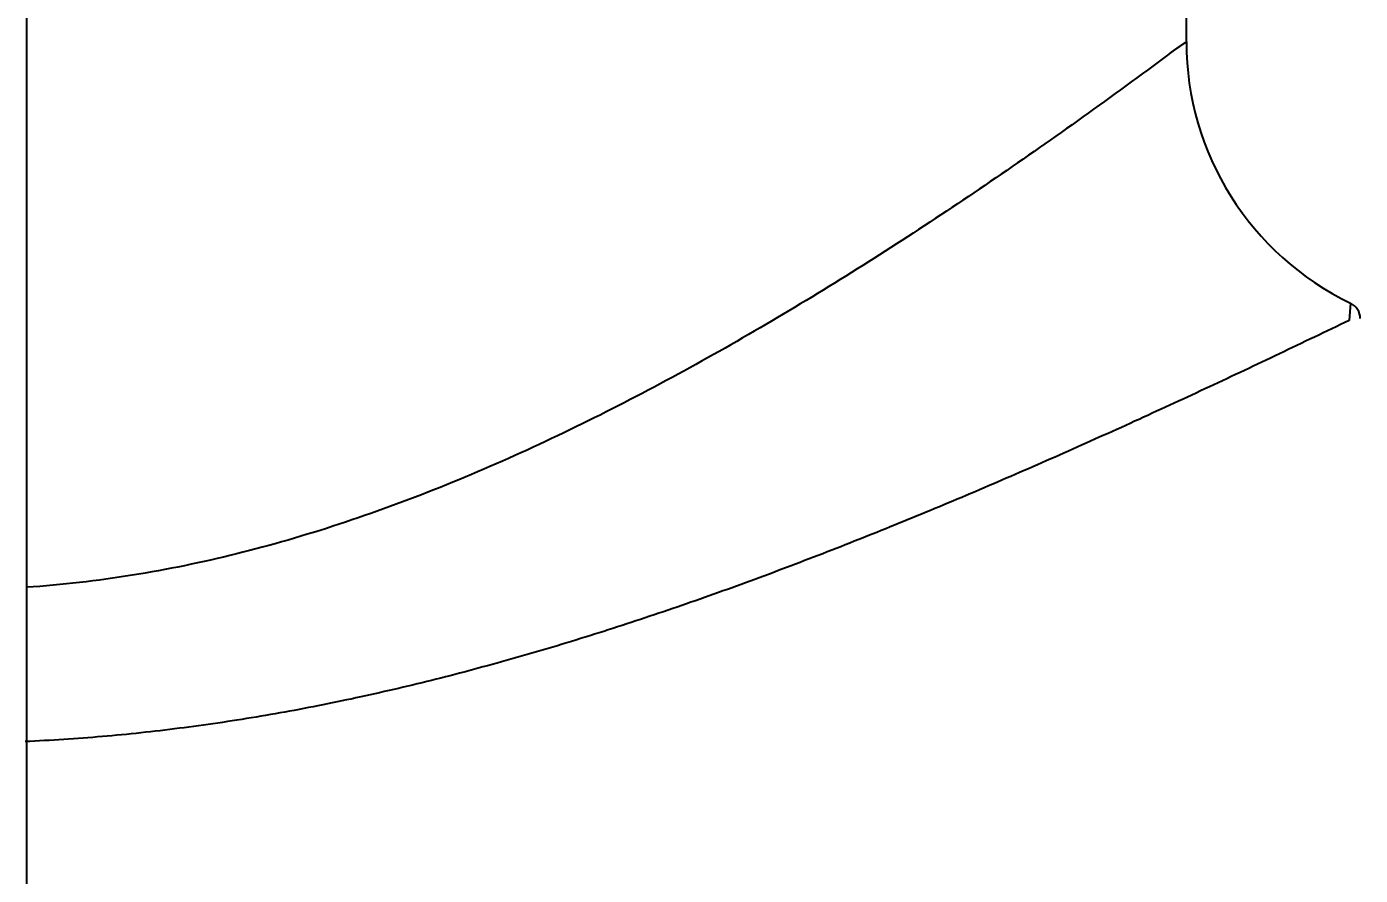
# Model space of a CAD drawing. Header units: millimetres. Extents: x 0 to 5600, y -67 to 2530.
# Drawn here: x 4146.21 to 4169.82, y 1469.5 to 1484.53 of the extents above; entities that cross this region are included whole.
import ezdxf
from ezdxf.lldxf.tags import DXFTag

# ---------------------------------------------------------------- set-up
doc = ezdxf.new("R2010")
doc.units = ezdxf.units.MM
for name, color, linetype in [('내부선 및 부속', 4, 'Continuous'), ('중심선', 1, 'DASHED'), ('치수선', 7, 'Continuous')]:
    doc.layers.add(name, color=color, linetype=linetype)
doc.styles.add('____', font='')
doc.styles.get('____').set_extended_font_data('굴림')
tags = doc.linetypes.add('DASHED', pattern=[25.72, 12.86, -12.86]).pattern_tags.tags
tags[6:7] = [DXFTag(74, 4), DXFTag(75, 0), DXFTag(340, '0'), DXFTag(46, 0.0), DXFTag(50, 0.0), DXFTag(44, 0.0), DXFTag(45, 0.0)]
tags[4:5] = [DXFTag(74, 4), DXFTag(75, 0), DXFTag(340, '0'), DXFTag(46, 0.0), DXFTag(50, 0.0), DXFTag(44, 0.0), DXFTag(45, 0.0)]
doc.dimstyles.new('MSADIM', dxfattribs={"dimtxt": 33, "dimasz": 17, "dimexe": 10, "dimexo": 7.5, "dimgap": 10, "dimtad": 0, "dimtih": 1, "dimtoh": 1, "dimdec": 0, "dimzin": 1, "dimdsep": 46, "dimtxsty": '____', "dimcen": 11.25, "dimadec": 0, "dimazin": 0, "dimtfac": 1, "dimtdec": 0, "dimtix": 1, "dimtmove": 0, "dimatfit": 3, "dimfxl": 1, "dimtolj": 1, "dimtzin": 1, "dimarcsym": 0})

# ---------------------------------------------------------------- blocks, each defined once
blk = doc.blocks.new('*D4')
at = {"layer": '치수선', "color": 0, "linetype": 'Continuous', "lineweight": -2, "transparency": 16777216}
for p, q in [((4286.213, 1483.522), (4286.213, 1286.857)), ((4146.213, 1405.872), (4146.213, 1286.857)), ((4163.213, 1296.857), (4180.281, 1296.857)), ((4269.213, 1296.857), (4252.146, 1296.857))]:
    blk.add_line(p, q, dxfattribs=at)
at = {"layer": '치수선', "color": 0, "linetype": 'Continuous', "transparency": 16777216}
for points in [[(4163.213, 1299.69), (4163.213, 1294.023), (4146.213, 1296.857)], [(4269.213, 1299.69), (4269.213, 1294.023), (4286.213, 1296.857)]]:
    blk.add_solid(points, dxfattribs=at)
at = {"layer": '치수선', "color": 0, "linetype": 'Continuous', "transparency": 16777216, "insert": (4216.213, 1296.857), "char_height": 25, "attachment_point": 5, "style": '____'}
blk.add_mtext('\\A1;140', dxfattribs=at)
blk = doc.blocks.new('*D6')
at = {"layer": '치수선', "color": 0, "linetype": 'Continuous', "lineweight": -2, "transparency": 16777216}
for p, q in [((4756.213, 1571.022), (4756.213, 1227.915)), ((4056.213, 1376.022), (4056.213, 1227.915)), ((4073.213, 1237.915), (4369.083, 1237.915)), ((4739.213, 1237.915), (4443.344, 1237.915))]:
    blk.add_line(p, q, dxfattribs=at)
at = {"layer": '치수선', "color": 0, "linetype": 'Continuous', "transparency": 16777216}
for points in [[(4073.213, 1240.748), (4073.213, 1235.081), (4056.213, 1237.915)], [(4739.213, 1240.748), (4739.213, 1235.081), (4756.213, 1237.915)]]:
    blk.add_solid(points, dxfattribs=at)
at = {"layer": '치수선', "color": 0, "linetype": 'Continuous', "transparency": 16777216, "insert": (4406.213, 1237.915), "char_height": 25, "attachment_point": 5, "style": '____'}
blk.add_mtext('\\A1;700', dxfattribs=at)

msp = doc.modelspace()

# ---------------------------------------------------------------- linework, layer by layer
at = {"layer": '내부선 및 부속', "linetype": 'Continuous'}
for p, q in [((4166.744, 1484.251), (4166.744, 1494.451)), ((4169.65, 1479.634), (4169.628, 1479.329))]:
    msp.add_line(p, q, dxfattribs=at)
at = {"layer": '내부선 및 부속', "linetype": 'Continuous', "flags": 128}
for points in [[(4166.744, 1484.258), (4166.743, 1484.257), (4166.741, 1484.256), (4166.74, 1484.255), (4166.739, 1484.254), (4166.737, 1484.253), (4166.736, 1484.252), (4166.734, 1484.251), (4166.733, 1484.25), (4166.731, 1484.249), (4166.73, 1484.248), (4166.728, 1484.247), (4166.727, 1484.247), (4166.726, 1484.246), (4166.724, 1484.245), (4166.723, 1484.244), (4166.721, 1484.243), (4166.72, 1484.242), (4166.718, 1484.241), (4166.717, 1484.24), (4166.715, 1484.24), (4166.714, 1484.239), (4166.712, 1484.238), (4166.711, 1484.237), (4166.71, 1484.236), (4166.708, 1484.235), (4166.707, 1484.234), (4166.705, 1484.233), (4166.704, 1484.232), (4166.702, 1484.231), (4166.701, 1484.23), (4166.7, 1484.229), (4166.698, 1484.229), (4166.697, 1484.228), (4166.695, 1484.227), (4166.694, 1484.226), (4166.693, 1484.225), (4166.691, 1484.224), (4166.69, 1484.223), (4166.688, 1484.222), (4166.687, 1484.221), (4166.686, 1484.22), (4166.684, 1484.219), (4166.683, 1484.218), (4166.681, 1484.217), (4166.68, 1484.216), (4166.679, 1484.215), (4166.677, 1484.214), (4166.676, 1484.213), (4166.674, 1484.212), (4166.673, 1484.211), (4166.672, 1484.21), (4166.67, 1484.209), (4166.669, 1484.208), (4166.667, 1484.207), (4166.666, 1484.206), (4166.665, 1484.205), (4166.663, 1484.205), (4166.662, 1484.204), (4166.66, 1484.203), (4166.659, 1484.202), (4166.658, 1484.201), (4166.656, 1484.2), (4166.655, 1484.199), (4166.653, 1484.198), (4166.652, 1484.197), (4166.651, 1484.196), (4166.649, 1484.195), (4166.648, 1484.194), (4166.646, 1484.193), (4166.645, 1484.192), (4166.644, 1484.191), (4166.642, 1484.19), (4166.641, 1484.189), (4166.639, 1484.188), (4166.638, 1484.187), (4166.637, 1484.186), (4166.635, 1484.185), (4166.634, 1484.184), (4166.632, 1484.183), (4166.631, 1484.182), (4166.63, 1484.181), (4166.628, 1484.181), (4166.627, 1484.18), (4166.625, 1484.179), (4166.624, 1484.178), (4166.623, 1484.177), (4166.621, 1484.176), (4166.62, 1484.175), (4166.618, 1484.174), (4166.617, 1484.173), (4166.616, 1484.172), (4166.614, 1484.171), (4166.613, 1484.17), (4166.611, 1484.169), (4166.61, 1484.168), (4166.609, 1484.167), (4166.607, 1484.166), (4166.606, 1484.165), (4166.604, 1484.164), (4166.603, 1484.163), (4166.603, 1484.163), (4166.602, 1484.162), (4166.6, 1484.161), (4166.599, 1484.16), (4166.597, 1484.159), (4166.596, 1484.159), (4166.595, 1484.158), (4166.593, 1484.157), (4166.592, 1484.156), (4166.59, 1484.155), (4166.589, 1484.154), (4166.588, 1484.153), (4166.586, 1484.152), (4166.585, 1484.151), (4166.583, 1484.15), (4166.582, 1484.149), (4166.581, 1484.148), (4166.579, 1484.147), (4166.578, 1484.146), (4166.576, 1484.145), (4166.575, 1484.144), (4166.574, 1484.143), (4166.572, 1484.142), (4166.571, 1484.141), (4166.569, 1484.14), (4166.568, 1484.139), (4166.567, 1484.138), (4166.565, 1484.137), (4166.564, 1484.136), (4166.562, 1484.135), (4166.561, 1484.134), (4166.56, 1484.133), (4166.558, 1484.132), (4166.557, 1484.131), (4166.555, 1484.13), (4166.554, 1484.129), (4166.553, 1484.129), (4166.551, 1484.128), (4166.55, 1484.127), (4166.548, 1484.126), (4166.547, 1484.125), (4166.546, 1484.124), (4166.544, 1484.123), (4166.543, 1484.122), (4166.542, 1484.121), (4166.54, 1484.12), (4166.539, 1484.119), (4166.537, 1484.118), (4166.536, 1484.117), (4166.535, 1484.116), (4166.533, 1484.115), (4166.532, 1484.114), (4166.53, 1484.113), (4166.529, 1484.112), (4166.528, 1484.111), (4166.526, 1484.11), (4166.525, 1484.109), (4166.524, 1484.108), (4166.522, 1484.107), (4166.521, 1484.106), (4166.519, 1484.105), (4166.518, 1484.104), (4166.517, 1484.103), (4166.515, 1484.102), (4166.514, 1484.101), (4166.513, 1484.1), (4166.511, 1484.099), (4166.51, 1484.098), (4166.508, 1484.097), (4166.507, 1484.096), (4166.506, 1484.095), (4166.504, 1484.094), (4166.503, 1484.093), (4166.502, 1484.092), (4166.5, 1484.091), (4166.499, 1484.09), (4166.497, 1484.089), (4166.496, 1484.088), (4166.495, 1484.087), (4166.493, 1484.086), (4166.492, 1484.085), (4166.491, 1484.084), (4166.489, 1484.083), (4166.488, 1484.082), (4166.486, 1484.081), (4166.485, 1484.08), (4166.484, 1484.079), (4166.482, 1484.078), (4166.481, 1484.077), (4166.48, 1484.076), (4166.478, 1484.075), (4166.477, 1484.074), (4166.475, 1484.073), (4166.474, 1484.072), (4166.473, 1484.071), (4166.471, 1484.07), (4166.47, 1484.069), (4166.469, 1484.068), (4166.467, 1484.067), (4166.466, 1484.066), (4166.465, 1484.065), (4166.465, 1484.065), (4166.463, 1484.064), (4166.462, 1484.063), (4166.46, 1484.062), (4166.459, 1484.061), (4166.458, 1484.06), (4166.456, 1484.059), (4166.455, 1484.058), (4166.454, 1484.057), (4166.452, 1484.056), (4166.451, 1484.055), (4166.45, 1484.054), (4166.448, 1484.053), (4166.447, 1484.052), (4166.445, 1484.051), (4166.444, 1484.05), (4166.443, 1484.049), (4166.441, 1484.048), (4166.44, 1484.047), (4166.439, 1484.046), (4166.437, 1484.045), (4166.436, 1484.044), (4166.435, 1484.043), (4166.433, 1484.042), (4166.433, 1484.042)], [(4166.433, 1484.042), (4166.339, 1483.971), (4166.244, 1483.901), (4166.15, 1483.831), (4166.055, 1483.761), (4165.96, 1483.692), (4165.865, 1483.622), (4165.77, 1483.552), (4165.675, 1483.483), (4165.58, 1483.413), (4165.485, 1483.344), (4165.389, 1483.275), (4165.294, 1483.206), (4165.199, 1483.137), (4165.103, 1483.068), (4165.007, 1482.999), (4164.912, 1482.931), (4164.816, 1482.862), (4164.72, 1482.794), (4164.624, 1482.726), (4164.528, 1482.658), (4164.432, 1482.59), (4164.336, 1482.522), (4164.24, 1482.455), (4164.143, 1482.387), (4164.047, 1482.32), (4163.951, 1482.252), (4163.854, 1482.185), (4163.757, 1482.118), (4163.661, 1482.052), (4163.564, 1481.985), (4163.467, 1481.918), (4163.37, 1481.852), (4163.273, 1481.786), (4163.176, 1481.719), (4163.079, 1481.654), (4162.982, 1481.588), (4162.885, 1481.522), (4162.787, 1481.456), (4162.69, 1481.391), (4162.592, 1481.326), (4162.495, 1481.261), (4162.397, 1481.196), (4162.299, 1481.131), (4162.201, 1481.066), (4162.103, 1481.002), (4162.004, 1480.937), (4161.906, 1480.873), (4161.808, 1480.809), (4161.709, 1480.745), (4161.61, 1480.681), (4161.511, 1480.618), (4161.412, 1480.554), (4161.313, 1480.491), (4161.214, 1480.427), (4161.115, 1480.364), (4161.015, 1480.302), (4160.915, 1480.239), (4160.816, 1480.176), (4160.716, 1480.114), (4160.616, 1480.052), (4160.515, 1479.989), (4160.415, 1479.927), (4160.314, 1479.866), (4160.214, 1479.804), (4160.113, 1479.742), (4160.012, 1479.681), (4159.91, 1479.62), (4159.809, 1479.559), (4159.708, 1479.498), (4159.606, 1479.437), (4159.504, 1479.377), (4159.402, 1479.316), (4159.3, 1479.256), (4159.197, 1479.196), (4159.095, 1479.136), (4158.992, 1479.076), (4158.889, 1479.017), (4158.786, 1478.957), (4158.682, 1478.898), (4158.579, 1478.839), (4158.475, 1478.78), (4158.371, 1478.722), (4158.267, 1478.664), (4158.163, 1478.605), (4158.059, 1478.547), (4157.954, 1478.49), (4157.85, 1478.432), (4157.745, 1478.375), (4157.64, 1478.318), (4157.535, 1478.261), (4157.429, 1478.204), (4157.324, 1478.148), (4157.218, 1478.092), (4157.112, 1478.036), (4157.006, 1477.981), (4156.9, 1477.926), (4156.794, 1477.871), (4156.687, 1477.816), (4156.581, 1477.761), (4156.474, 1477.707), (4156.474, 1477.707), (4156.367, 1477.653), (4156.26, 1477.6), (4156.153, 1477.547), (4156.045, 1477.494), (4155.938, 1477.441), (4155.83, 1477.389), (4155.722, 1477.337), (4155.614, 1477.285), (4155.506, 1477.234), (4155.398, 1477.183), (4155.289, 1477.132), (4155.18, 1477.082), (4155.072, 1477.032), (4154.963, 1476.982), (4154.854, 1476.933), (4154.745, 1476.884), (4154.635, 1476.836), (4154.526, 1476.787), (4154.416, 1476.74), (4154.307, 1476.692), (4154.197, 1476.645), (4154.087, 1476.599), (4153.976, 1476.552), (4153.866, 1476.507), (4153.756, 1476.461), (4153.645, 1476.416), (4153.535, 1476.372), (4153.424, 1476.328), (4153.313, 1476.284), (4153.202, 1476.241), (4153.09, 1476.198), (4152.979, 1476.155), (4152.868, 1476.113), (4152.756, 1476.072), (4152.644, 1476.031), (4152.532, 1475.99), (4152.42, 1475.95), (4152.308, 1475.91), (4152.196, 1475.871), (4152.084, 1475.832), (4151.971, 1475.794), (4151.859, 1475.756), (4151.746, 1475.719), (4151.633, 1475.682), (4151.52, 1475.646), (4151.407, 1475.61), (4151.294, 1475.575), (4151.181, 1475.54), (4151.067, 1475.506), (4150.954, 1475.472), (4150.84, 1475.439), (4150.727, 1475.407), (4150.613, 1475.374), (4150.499, 1475.343), (4150.385, 1475.312), (4150.27, 1475.282), (4150.156, 1475.252), (4150.042, 1475.222), (4149.927, 1475.194), (4149.813, 1475.165), (4149.698, 1475.138), (4149.583, 1475.111), (4149.468, 1475.084), (4149.353, 1475.059), (4149.238, 1475.033), (4149.123, 1475.009), (4149.008, 1474.985), (4148.892, 1474.961), (4148.777, 1474.938), (4148.661, 1474.916), (4148.545, 1474.895), (4148.43, 1474.874), (4148.314, 1474.854), (4148.198, 1474.834), (4148.082, 1474.815), (4147.966, 1474.797), (4147.849, 1474.779), (4147.733, 1474.762), (4147.617, 1474.745), (4147.5, 1474.73), (4147.384, 1474.715), (4147.267, 1474.7), (4147.15, 1474.687), (4147.033, 1474.674), (4146.916, 1474.661), (4146.799, 1474.65), (4146.682, 1474.639), (4146.565, 1474.629), (4146.448, 1474.619), (4146.33, 1474.61), (4146.213, 1474.602)], [(4169.627, 1479.329), (4169.55, 1479.292), (4169.473, 1479.255), (4169.396, 1479.217), (4169.319, 1479.18), (4169.241, 1479.143), (4169.164, 1479.106), (4169.087, 1479.069), (4169.01, 1479.032), (4168.932, 1478.995), (4168.855, 1478.958), (4168.778, 1478.921), (4168.701, 1478.884), (4168.623, 1478.847), (4168.546, 1478.81), (4168.468, 1478.773), (4168.391, 1478.736), (4168.314, 1478.699), (4168.236, 1478.662), (4168.159, 1478.626), (4168.081, 1478.589), (4168.004, 1478.552), (4167.927, 1478.516), (4167.849, 1478.479), (4167.772, 1478.442), (4167.694, 1478.406), (4167.617, 1478.369), (4167.539, 1478.333), (4167.461, 1478.296), (4167.384, 1478.26), (4167.306, 1478.224), (4167.229, 1478.187), (4167.151, 1478.151), (4167.073, 1478.115), (4166.996, 1478.079), (4166.918, 1478.042), (4166.84, 1478.006), (4166.762, 1477.97), (4166.685, 1477.934), (4166.607, 1477.898), (4166.529, 1477.862), (4166.451, 1477.826), (4166.373, 1477.79), (4166.296, 1477.755), (4166.218, 1477.719), (4166.14, 1477.683), (4166.062, 1477.647), (4165.984, 1477.612), (4165.906, 1477.576), (4165.828, 1477.541), (4165.75, 1477.505), (4165.672, 1477.47), (4165.594, 1477.434), (4165.516, 1477.399), (4165.438, 1477.363), (4165.36, 1477.328), (4165.281, 1477.293), (4165.203, 1477.258), (4165.125, 1477.223), (4165.047, 1477.188), (4164.969, 1477.152), (4164.89, 1477.118), (4164.812, 1477.083), (4164.734, 1477.048), (4164.655, 1477.013), (4164.577, 1476.978), (4164.499, 1476.943), (4164.42, 1476.909), (4164.342, 1476.874), (4164.263, 1476.84), (4164.185, 1476.805), (4164.107, 1476.771), (4164.028, 1476.736), (4163.949, 1476.702), (4163.871, 1476.668), (4163.792, 1476.634), (4163.714, 1476.6), (4163.635, 1476.566), (4163.556, 1476.532), (4163.478, 1476.498), (4163.399, 1476.464), (4163.32, 1476.43), (4163.241, 1476.396), (4163.163, 1476.362), (4163.084, 1476.329), (4163.005, 1476.295), (4162.926, 1476.262), (4162.847, 1476.228), (4162.768, 1476.195), (4162.689, 1476.162), (4162.61, 1476.128), (4162.531, 1476.095), (4162.452, 1476.062), (4162.373, 1476.029), (4162.294, 1475.996), (4162.215, 1475.963), (4162.135, 1475.931), (4162.056, 1475.898), (4161.977, 1475.865), (4161.898, 1475.833), (4161.818, 1475.8), (4161.818, 1475.8), (4161.739, 1475.768), (4161.66, 1475.735), (4161.58, 1475.703), (4161.501, 1475.671), (4161.421, 1475.639), (4161.342, 1475.607), (4161.262, 1475.575), (4161.183, 1475.543), (4161.103, 1475.511), (4161.024, 1475.479), (4160.944, 1475.447), (4160.864, 1475.416), (4160.785, 1475.384), (4160.705, 1475.353), (4160.625, 1475.321), (4160.545, 1475.29), (4160.466, 1475.259), (4160.386, 1475.228), (4160.306, 1475.197), (4160.226, 1475.166), (4160.146, 1475.135), (4160.066, 1475.104), (4159.986, 1475.074), (4159.906, 1475.043), (4159.826, 1475.012), (4159.746, 1474.982), (4159.665, 1474.952), (4159.585, 1474.921), (4159.505, 1474.891), (4159.425, 1474.861), (4159.344, 1474.831), (4159.264, 1474.801), (4159.184, 1474.772), (4159.103, 1474.742), (4159.023, 1474.712), (4158.942, 1474.683), (4158.862, 1474.654), (4158.781, 1474.624), (4158.701, 1474.595), (4158.62, 1474.566), (4158.539, 1474.537), (4158.459, 1474.508), (4158.378, 1474.48), (4158.297, 1474.451), (4158.216, 1474.422), (4158.136, 1474.394), (4158.055, 1474.365), (4157.974, 1474.337), (4157.893, 1474.309), (4157.812, 1474.281), (4157.731, 1474.253), (4157.65, 1474.225), (4157.569, 1474.198), (4157.487, 1474.17), (4157.406, 1474.143), (4157.325, 1474.115), (4157.244, 1474.088), (4157.162, 1474.061), (4157.081, 1474.034), (4157, 1474.007), (4156.918, 1473.98), (4156.837, 1473.953), (4156.755, 1473.927), (4156.674, 1473.9), (4156.592, 1473.874), (4156.511, 1473.848), (4156.429, 1473.822), (4156.347, 1473.796), (4156.265, 1473.77), (4156.184, 1473.744), (4156.102, 1473.719), (4156.02, 1473.693), (4155.938, 1473.668), (4155.856, 1473.643), (4155.774, 1473.618), (4155.692, 1473.593), (4155.61, 1473.568), (4155.528, 1473.544), (4155.446, 1473.519), (4155.364, 1473.495), (4155.281, 1473.471), (4155.199, 1473.446), (4155.117, 1473.423), (4155.035, 1473.399), (4154.952, 1473.375), (4154.87, 1473.352), (4154.787, 1473.328), (4154.705, 1473.305), (4154.622, 1473.282), (4154.54, 1473.259), (4154.457, 1473.236), (4154.374, 1473.213), (4154.292, 1473.191), (4154.209, 1473.168), (4154.126, 1473.146), (4154.043, 1473.124), (4153.96, 1473.102), (4153.877, 1473.08), (4153.794, 1473.059), (4153.711, 1473.037), (4153.711, 1473.037), (4153.628, 1473.016), (4153.545, 1472.995), (4153.462, 1472.974), (4153.379, 1472.953), (4153.296, 1472.932), (4153.213, 1472.912), (4153.129, 1472.892), (4153.046, 1472.871), (4152.963, 1472.851), (4152.879, 1472.832), (4152.796, 1472.812), (4152.712, 1472.792), (4152.629, 1472.773), (4152.545, 1472.754), (4152.462, 1472.735), (4152.378, 1472.716), (4152.294, 1472.697), (4152.211, 1472.679), (4152.127, 1472.661), (4152.043, 1472.642), (4151.959, 1472.624), (4151.875, 1472.607), (4151.791, 1472.589), (4151.708, 1472.572), (4151.624, 1472.554), (4151.54, 1472.537), (4151.455, 1472.521), (4151.371, 1472.504), (4151.287, 1472.487), (4151.203, 1472.471), (4151.119, 1472.455), (4151.035, 1472.439), (4150.95, 1472.423), (4150.866, 1472.408), (4150.782, 1472.392), (4150.697, 1472.377), (4150.613, 1472.362), (4150.528, 1472.347), (4150.444, 1472.333), (4150.359, 1472.318), (4150.275, 1472.304), (4150.19, 1472.29), (4150.105, 1472.276), (4150.021, 1472.263), (4149.936, 1472.249), (4149.851, 1472.236), (4149.767, 1472.223), (4149.682, 1472.21), (4149.597, 1472.198), (4149.512, 1472.185), (4149.427, 1472.173), (4149.342, 1472.161), (4149.257, 1472.15), (4149.172, 1472.138), (4149.087, 1472.127), (4149.002, 1472.115), (4148.917, 1472.105), (4148.832, 1472.094), (4148.747, 1472.083), (4148.662, 1472.073), (4148.577, 1472.063), (4148.491, 1472.053), (4148.406, 1472.043), (4148.321, 1472.034), (4148.236, 1472.025), (4148.15, 1472.016), (4148.065, 1472.007), (4147.98, 1471.998), (4147.894, 1471.99), (4147.809, 1471.982), (4147.724, 1471.974), (4147.638, 1471.966), (4147.553, 1471.959), (4147.467, 1471.952), (4147.382, 1471.945), (4147.296, 1471.938), (4147.211, 1471.931), (4147.125, 1471.925), (4147.04, 1471.919), (4146.954, 1471.913), (4146.869, 1471.907), (4146.783, 1471.902), (4146.698, 1471.897), (4146.612, 1471.892), (4146.527, 1471.887), (4146.441, 1471.882), (4146.355, 1471.878), (4146.355, 1471.878)], [(4146.355, 1471.878), (4146.27, 1471.874), (4146.184, 1471.87)]]:
    msp.add_lwpolyline(points, dxfattribs=at)
at = {"layer": '내부선 및 부속', "linetype": 'Continuous'}
for centre, radius, start, end in [((4171.877, 1484.258), 5.133, 179.9999, 244.2809), ((4169.516, 1479.356), 0.308, 0.5511, 64.4373)]:
    msp.add_arc(centre, radius, start, end, dxfattribs=at)
at = {"layer": '중심선'}
msp.add_line((4146.213, 1659.602), (4146.213, 1413.372), dxfattribs=at)

# ---------------------------------------------------------------- dimensions: what is measured, and where the dimension line sits
at = {"layer": '치수선', "linetype": 'Continuous'}
for base, p1, p2, picture, middle in [((4756.213, 1237.915), (4056.213, 1383.522), (4756.213, 1578.522), '*D6', (4406.213, 1237.915)), ((4286.213, 1296.857), (4146.213, 1413.372), (4286.213, 1491.022), '*D4', (4216.213, 1296.857))]:
    dim = msp.add_linear_dim(base=base, p1=p1, p2=p2, dimstyle='MSADIM', override={"dimtxt": 25}, dxfattribs=at)
    dim.commit()
    dim.dimension.update_dxf_attribs({"geometry": picture, "text_midpoint": middle})

doc.saveas('drawing.dxf')
